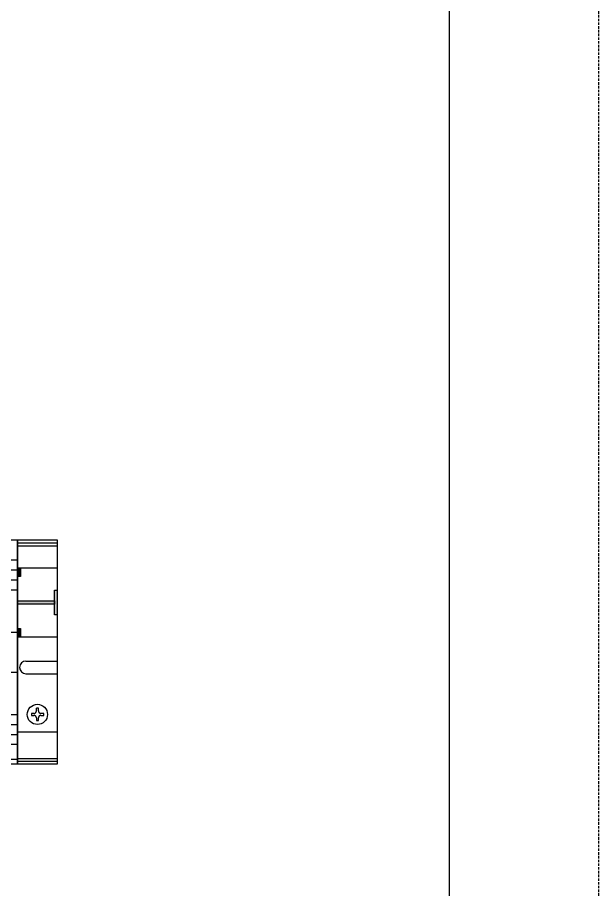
# Model space of a CAD drawing. Extents: x 379707 to 380207, y 311717 to 312417.
# Drawn here: x 380090.8 to 380207.4, y 311891.5 to 312066.5 of the extents above; entities that cross this region are included whole.
import ezdxf

# ---------------------------------------------------------------- set-up
doc = ezdxf.new("R2010")
doc.units = 0
doc.header["$MEASUREMENT"] = 0
doc.linetypes.add('ACAD_ISO02W100', pattern=[15, 12, -3])
doc.linetypes.add('DASHED', pattern=[0.75, 0.5, -0.25])
for name, color, linetype in [('Layer1', 7, 'Continuous'), ('布置图', 30, 'Continuous'), ('文字', 3, 'Continuous')]:
    doc.layers.add(name, color=color, linetype=linetype)

# ---------------------------------------------------------------- blocks, each defined once
blk = doc.blocks.new('68466572911466c75-4025-4e5d-823c-8017de8e3cfb')
for points in [[(4.87, -151.77), (4.87, -151.17), (3.12, -151.17), (3.12, -151.77)], [(9.73, -158.62), (10.39, -158.62), (10.39, -151.17), (9.73, -151.17)], [(15.25, -151.17), (15.25, -151.77), (17, -151.77), (17, -151.17)], [(7.61, -158.62), (7.61, -159.17), (12.51, -159.17), (12.51, -158.62)]]:
    blk.add_hatch(color=7).paths.add_polyline_path(points)
at = {"color": 3}
for p, q in [((-21.39, -144.17), (-21.39, -151.17)), ((-18.39, -144.17), (-18.39, -151.17)), ((-16.39, -144.17), (-16.39, -151.17)), ((-14.39, -144.17), (-14.39, -151.17)), ((-12.39, -144.17), (-12.39, -151.17)), ((-3.89, -144.17), (-3.89, -151.17)), ((4.11, -144.17), (4.11, -151.17)), ((12.61, -144.17), (12.61, -151.17)), ((14.61, -144.17), (14.61, -151.17)), ((16.61, -144.17), (16.61, -151.17)), ((18.61, -144.17), (18.61, -151.17))]:
    blk.add_line(p, q, dxfattribs=at)
at = {"color": 0}
for p, q in [((-21.8, -151.17), (-21.8, -159.17)), ((-21.21, -151.17), (-21.21, -159.17)), ((-15.91, -151.17), (-15.91, -159.17)), ((21.43, -151.17), (21.43, -159.17)), ((22.03, -151.17), (22.03, -159.17)), ((-4.25, -152.87), (-4.25, -159.17)), ((-1.68, -152.87), (-1.68, -159.17))]:
    blk.add_line(p, q, dxfattribs=at)
at = {"color": 3, "elevation": 0}
blk.add_lwpolyline([(22.61, -144.17), (22.61, -151.17), (-22.39, -151.17), (-22.39, -144.17)], close=True, dxfattribs=at)
at = {"color": 0, "elevation": 0}
for points in [[(22.61, -151.17), (22.61, -159.17), (-22.39, -159.17), (-22.39, -151.17)], [(17, -151.17), (17, -159.17), (3.12, -159.17), (3.12, -151.17)], [(4.87, -151.17), (4.87, -151.77), (3.12, -151.77), (3.12, -151.17)], [(10.39, -151.17), (10.39, -158.62), (9.73, -158.62), (9.73, -151.17)], [(17, -151.17), (17, -151.77), (15.25, -151.77), (15.25, -151.17)], [(12.51, -158.62), (12.51, -159.17), (7.61, -159.17), (7.61, -158.62)]]:
    blk.add_lwpolyline(points, close=True, dxfattribs=at)
at = {"color": 0}
blk.add_arc((-2.96, -152.87), 1.28, 0, 180, dxfattribs=at)
at = {"layer": 'Layer1', "color": 7, "lineweight": -3, "ltscale": 50}
blk.add_circle((-12.39, -155.17), 2.03, dxfattribs=at)
at = {"layer": '文字', "color": 7, "linetype": 'ACAD_ISO02W100'}
for p, q in [((-12.59, -153.96), (-12.59, -154.47)), ((-12.19, -153.96), (-12.59, -153.96)), ((-12.19, -154.47), (-12.19, -153.96)), ((-13.1, -154.98), (-13.64, -154.98)), ((-13.64, -154.98), (-13.64, -155.37)), ((-13.64, -155.37), (-13.1, -155.37)), ((-11.68, -154.98), (-11.17, -154.98)), ((-11.68, -155.37), (-11.17, -155.37)), ((-11.17, -155.37), (-11.17, -154.98)), ((-12.59, -155.88), (-12.59, -156.44)), ((-12.59, -156.44), (-12.19, -156.44)), ((-12.19, -156.44), (-12.19, -155.88))]:
    blk.add_line(p, q, dxfattribs=at)
for centre, start, end in [((-13.1, -154.47), 270, 0), ((-13.1, -155.88), 0, 90), ((-11.68, -154.47), 180, 270), ((-11.68, -155.88), 90, 180)]:
    blk.add_arc(centre, 0.509, start, end, dxfattribs=at)

msp = doc.modelspace()

# ---------------------------------------------------------------- linework, layer by layer
at = {"color": 2}
msp.add_lwpolyline([(379737.45, 312366.51), (380177.45, 312366.51), (380177.45, 311766.51), (379737.45, 311766.51)], close=True, dxfattribs=at)
at = {"layer": '布置图', "linetype": 'DASHED'}
msp.add_lwpolyline([(379707.45, 312416.51), (380207.45, 312416.51), (380207.45, 311716.51), (379707.45, 311716.51)], close=True, dxfattribs=at)

# ---------------------------------------------------------------- block references
at = {"rotation": 90}
msp.add_blockref('68466572911466c75-4025-4e5d-823c-8017de8e3cfb', (379939.62, 311939.05), dxfattribs=at)

doc.saveas('drawing.dxf')
